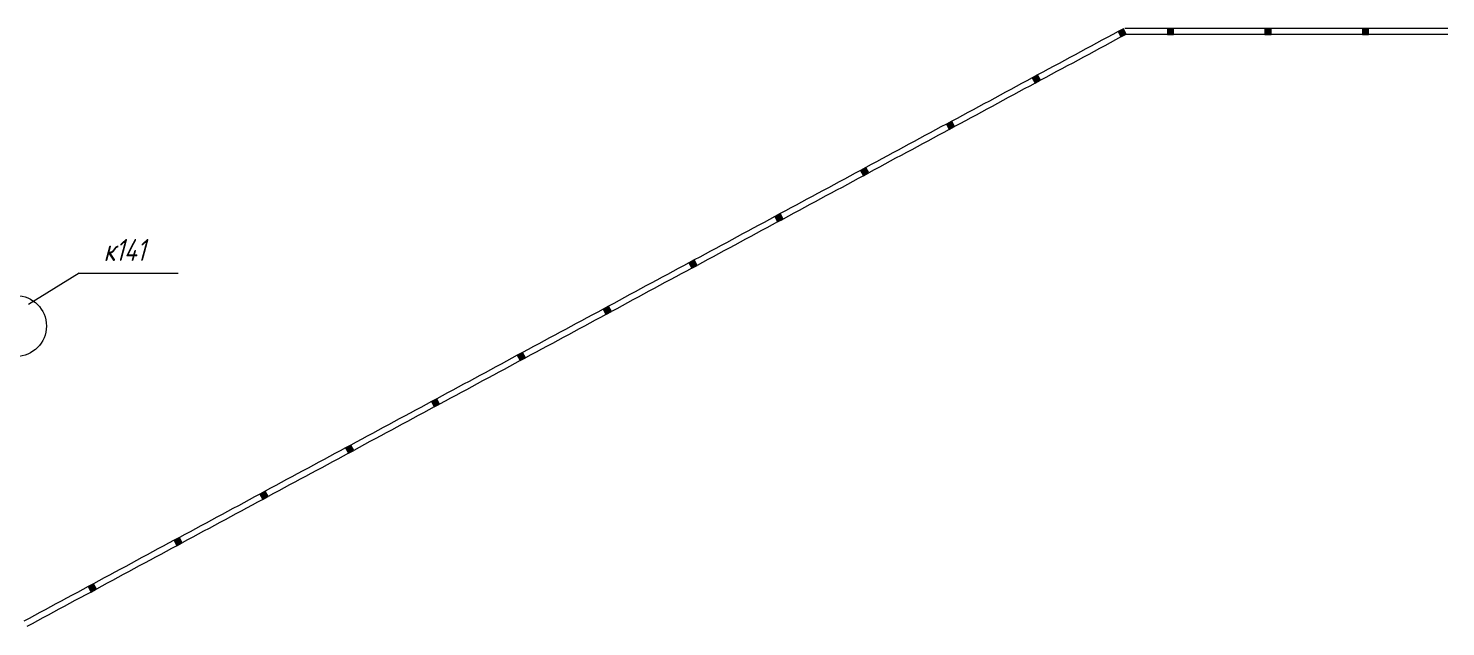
# Model space of a CAD drawing. Header units: millimetres. Extents: x 0 to 841, y 0 to 594.
# Drawn here: x 531.6 to 647.9, y 208.4 to 257.5 of the extents above; entities that cross this region are included whole.
import ezdxf

# ---------------------------------------------------------------- set-up
doc = ezdxf.new("R2010")
doc.units = ezdxf.units.MM
for name, pattern in [('K5LT32769', [0]), ('K5LT_CHAIN_LINE_WITH_2_POINTS', [12, 4, -2, 1, -2, 1, -2]), ('K5LT_THIN', [0])]:
    doc.linetypes.add(name, pattern=pattern)
doc.styles.add('KTEXTSTYLE', font='GOST_AU.SHX', dxfattribs={"width": 0.96, "height": 5})

# ---------------------------------------------------------------- blocks, each defined once
blk = doc.blocks.new('U17')
for points in [[(625.58, 256.97), (625.58, 257.47), (625.08, 257.47), (625.08, 256.97)], [(633.58, 256.97), (633.58, 257.47), (633.08, 257.47), (633.08, 256.97)], [(641.58, 256.97), (641.58, 257.47), (641.08, 257.47), (641.08, 256.97)]]:
    blk.add_hatch(color=7).paths.add_polyline_path(points)
at = {"color": 7, "linetype": 'K5LT32769', "lineweight": 18}
for p, q in [((622.08, 257.47), (621.58, 257.47)), ((622.58, 257.47), (622.08, 257.47)), ((623.08, 257.47), (622.58, 257.47)), ((623.58, 257.47), (623.08, 257.47)), ((624.08, 257.47), (623.58, 257.47)), ((624.58, 257.47), (624.08, 257.47)), ((625.08, 257.47), (624.58, 257.47)), ((625.58, 257.47), (625.08, 257.47)), ((625.08, 257.47), (625.08, 256.97)), ((626.08, 257.47), (625.58, 257.47)), ((625.58, 256.97), (625.58, 257.47)), ((626.58, 257.47), (626.08, 257.47)), ((627.08, 257.47), (626.58, 257.47)), ((627.58, 257.47), (627.08, 257.47)), ((628.08, 257.47), (627.58, 257.47)), ((628.58, 257.47), (628.08, 257.47)), ((629.08, 257.47), (628.58, 257.47)), ((629.58, 257.47), (629.08, 257.47)), ((630.08, 257.47), (629.58, 257.47)), ((630.58, 257.47), (630.08, 257.47)), ((631.08, 257.47), (630.58, 257.47)), ((631.58, 257.47), (631.08, 257.47)), ((632.08, 257.47), (631.58, 257.47)), ((632.58, 257.47), (632.08, 257.47)), ((633.08, 257.47), (632.58, 257.47)), ((633.58, 257.47), (633.08, 257.47)), ((633.08, 257.47), (633.08, 256.97)), ((634.08, 257.47), (633.58, 257.47)), ((633.58, 256.97), (633.58, 257.47)), ((634.58, 257.47), (634.08, 257.47)), ((635.08, 257.47), (634.58, 257.47)), ((635.58, 257.47), (635.08, 257.47)), ((636.08, 257.47), (635.58, 257.47)), ((636.58, 257.47), (636.08, 257.47)), ((637.08, 257.47), (636.58, 257.47)), ((637.58, 257.47), (637.08, 257.47)), ((638.08, 257.47), (637.58, 257.47)), ((638.58, 257.47), (638.08, 257.47)), ((639.08, 257.47), (638.58, 257.47)), ((639.58, 257.47), (639.08, 257.47)), ((640.08, 257.47), (639.58, 257.47)), ((640.58, 257.47), (640.08, 257.47)), ((641.08, 257.47), (640.58, 257.47)), ((641.58, 257.47), (641.08, 257.47)), ((641.08, 257.47), (641.08, 256.97)), ((642.08, 257.47), (641.58, 257.47)), ((641.58, 256.97), (641.58, 257.47)), ((642.58, 257.47), (642.08, 257.47)), ((643.08, 257.47), (642.58, 257.47)), ((643.58, 257.47), (643.08, 257.47)), ((644.08, 257.47), (643.58, 257.47)), ((644.58, 257.47), (644.08, 257.47)), ((645.08, 257.47), (644.58, 257.47)), ((645.58, 257.47), (645.08, 257.47)), ((646.08, 257.47), (645.58, 257.47)), ((646.58, 257.47), (646.08, 257.47)), ((647.08, 257.47), (646.58, 257.47)), ((647.58, 257.47), (647.08, 257.47)), ((648.08, 257.47), (647.58, 257.47)), ((622.08, 256.97), (621.58, 256.97)), ((622.58, 256.97), (622.08, 256.97)), ((623.08, 256.97), (622.58, 256.97)), ((623.58, 256.97), (623.08, 256.97)), ((624.08, 256.97), (623.58, 256.97)), ((624.58, 256.97), (624.08, 256.97)), ((625.08, 256.97), (624.58, 256.97)), ((625.08, 256.97), (625.58, 256.97)), ((626.08, 256.97), (625.58, 256.97)), ((626.58, 256.97), (626.08, 256.97)), ((627.08, 256.97), (626.58, 256.97)), ((627.58, 256.97), (627.08, 256.97)), ((628.08, 256.97), (627.58, 256.97)), ((628.58, 256.97), (628.08, 256.97)), ((629.08, 256.97), (628.58, 256.97)), ((629.58, 256.97), (629.08, 256.97)), ((630.08, 256.97), (629.58, 256.97)), ((630.58, 256.97), (630.08, 256.97)), ((631.08, 256.97), (630.58, 256.97)), ((631.58, 256.97), (631.08, 256.97)), ((632.08, 256.97), (631.58, 256.97)), ((632.58, 256.97), (632.08, 256.97)), ((633.08, 256.97), (632.58, 256.97)), ((633.08, 256.97), (633.58, 256.97)), ((634.08, 256.97), (633.58, 256.97)), ((634.58, 256.97), (634.08, 256.97)), ((635.08, 256.97), (634.58, 256.97)), ((635.58, 256.97), (635.08, 256.97)), ((636.08, 256.97), (635.58, 256.97)), ((636.58, 256.97), (636.08, 256.97)), ((637.08, 256.97), (636.58, 256.97)), ((637.58, 256.97), (637.08, 256.97)), ((638.08, 256.97), (637.58, 256.97)), ((638.58, 256.97), (638.08, 256.97)), ((639.08, 256.97), (638.58, 256.97)), ((639.58, 256.97), (639.08, 256.97)), ((640.08, 256.97), (639.58, 256.97)), ((640.58, 256.97), (640.08, 256.97)), ((641.08, 256.97), (640.58, 256.97)), ((641.08, 256.97), (641.58, 256.97)), ((642.08, 256.97), (641.58, 256.97)), ((642.58, 256.97), (642.08, 256.97)), ((643.08, 256.97), (642.58, 256.97)), ((643.58, 256.97), (643.08, 256.97)), ((644.08, 256.97), (643.58, 256.97)), ((644.58, 256.97), (644.08, 256.97)), ((645.08, 256.97), (644.58, 256.97)), ((645.58, 256.97), (645.08, 256.97)), ((646.08, 256.97), (645.58, 256.97)), ((646.58, 256.97), (646.08, 256.97)), ((647.08, 256.97), (646.58, 256.97)), ((647.58, 256.97), (647.08, 256.97)), ((648.08, 256.97), (647.58, 256.97))]:
    blk.add_line(p, q, dxfattribs=at)
blk = doc.blocks.new('U18')
for points in [[(621.7, 257), (621.46, 257.44), (621.02, 257.21), (621.26, 256.77)], [(614.65, 253.21), (614.42, 253.65), (613.98, 253.41), (614.21, 252.97)], [(607.61, 249.41), (607.37, 249.85), (606.93, 249.62), (607.17, 249.18)], [(600.57, 245.62), (600.33, 246.06), (599.89, 245.82), (600.13, 245.38)], [(593.53, 241.83), (593.29, 242.27), (592.85, 242.03), (593.08, 241.59)], [(586.48, 238.03), (586.24, 238.47), (585.8, 238.23), (586.04, 237.79)], [(579.44, 234.24), (579.2, 234.68), (578.76, 234.44), (579, 234)], [(572.4, 230.44), (572.16, 230.88), (571.72, 230.65), (571.96, 230.21)], [(565.35, 226.65), (565.12, 227.09), (564.68, 226.85), (564.91, 226.41)], [(558.31, 222.85), (558.07, 223.29), (557.63, 223.06), (557.87, 222.62)], [(551.27, 219.06), (551.03, 219.5), (550.59, 219.26), (550.83, 218.82)], [(544.22, 215.27), (543.99, 215.71), (543.55, 215.47), (543.78, 215.03)], [(537.18, 211.47), (536.94, 211.91), (536.5, 211.67), (536.74, 211.23)]]:
    blk.add_hatch(color=7).paths.add_polyline_path(points)
at = {"color": 7, "linetype": 'K5LT32769', "lineweight": 18}
for p, q in [((621.02, 257.21), (620.58, 256.97)), ((621.46, 257.44), (621.02, 257.21)), ((621.02, 257.21), (621.26, 256.77)), ((621.7, 257), (621.46, 257.44)), ((618.82, 256.02), (618.38, 255.78)), ((619.26, 256.26), (618.82, 256.02)), ((619.7, 256.49), (619.26, 256.26)), ((619.94, 256.05), (619.5, 255.82)), ((620.14, 256.73), (619.7, 256.49)), ((620.38, 256.29), (619.94, 256.05)), ((620.58, 256.97), (620.14, 256.73)), ((620.82, 256.53), (620.38, 256.29)), ((621.26, 256.77), (620.82, 256.53)), ((621.26, 256.77), (621.7, 257)), ((616.62, 254.83), (616.18, 254.6)), ((617.06, 255.07), (616.62, 254.83)), ((617.5, 255.31), (617.06, 255.07)), ((617.74, 254.87), (617.3, 254.63)), ((617.94, 255.55), (617.5, 255.31)), ((618.18, 255.11), (617.74, 254.87)), ((618.38, 255.78), (617.94, 255.55)), ((618.62, 255.34), (618.18, 255.11)), ((619.06, 255.58), (618.62, 255.34)), ((619.5, 255.82), (619.06, 255.58)), ((614.42, 253.65), (613.98, 253.41)), ((614.86, 253.89), (614.42, 253.65)), ((614.65, 253.21), (614.42, 253.65)), ((615.3, 254.12), (614.86, 253.89)), ((615.53, 253.68), (615.09, 253.45)), ((615.74, 254.36), (615.3, 254.12)), ((615.97, 253.92), (615.53, 253.68)), ((616.18, 254.6), (615.74, 254.36)), ((616.41, 254.16), (615.97, 253.92)), ((616.85, 254.39), (616.41, 254.16)), ((617.3, 254.63), (616.85, 254.39)), ((612.22, 252.46), (611.78, 252.23)), ((612.66, 252.7), (612.22, 252.46)), ((613.1, 252.94), (612.66, 252.7)), ((613.33, 252.5), (612.89, 252.26)), ((613.54, 253.17), (613.1, 252.94)), ((613.77, 252.73), (613.33, 252.5)), ((613.98, 253.41), (613.54, 253.17)), ((614.21, 252.97), (613.77, 252.73)), ((613.98, 253.41), (614.21, 252.97)), ((614.21, 252.97), (614.65, 253.21)), ((615.09, 253.45), (614.65, 253.21)), ((610.02, 251.28), (609.57, 251.04)), ((610.46, 251.51), (610.02, 251.28)), ((610.9, 251.75), (610.46, 251.51)), ((611.13, 251.31), (610.69, 251.07)), ((611.34, 251.99), (610.9, 251.75)), ((611.57, 251.55), (611.13, 251.31)), ((611.78, 252.23), (611.34, 251.99)), ((612.01, 251.79), (611.57, 251.55)), ((612.45, 252.02), (612.01, 251.79)), ((612.89, 252.26), (612.45, 252.02)), ((607.81, 250.09), (607.37, 249.85)), ((608.25, 250.33), (607.81, 250.09)), ((608.69, 250.57), (608.25, 250.33)), ((608.93, 250.13), (608.49, 249.89)), ((609.13, 250.8), (608.69, 250.57)), ((609.37, 250.36), (608.93, 250.13)), ((609.57, 251.04), (609.13, 250.8)), ((609.81, 250.6), (609.37, 250.36)), ((610.25, 250.84), (609.81, 250.6)), ((610.69, 251.07), (610.25, 250.84)), ((605.61, 248.91), (605.17, 248.67)), ((606.05, 249.14), (605.61, 248.91)), ((606.49, 249.38), (606.05, 249.14)), ((606.73, 248.94), (606.29, 248.7)), ((606.93, 249.62), (606.49, 249.38)), ((607.17, 249.18), (606.73, 248.94)), ((607.37, 249.85), (606.93, 249.62)), ((606.93, 249.62), (607.17, 249.18)), ((607.17, 249.18), (607.61, 249.41)), ((607.61, 249.41), (607.37, 249.85)), ((608.05, 249.65), (607.61, 249.41)), ((608.49, 249.89), (608.05, 249.65)), ((603.85, 247.96), (603.41, 247.72)), ((604.29, 248.19), (603.85, 247.96)), ((604.53, 247.75), (604.09, 247.52)), ((604.73, 248.43), (604.29, 248.19)), ((604.97, 247.99), (604.53, 247.75)), ((605.17, 248.67), (604.73, 248.43)), ((605.41, 248.23), (604.97, 247.99)), ((605.85, 248.47), (605.41, 248.23)), ((606.29, 248.7), (605.85, 248.47)), ((601.65, 246.77), (601.21, 246.53)), ((602.09, 247.01), (601.65, 246.77)), ((602.53, 247.25), (602.09, 247.01)), ((602.77, 246.81), (602.33, 246.57)), ((602.97, 247.48), (602.53, 247.25)), ((603.21, 247.04), (602.77, 246.81)), ((603.41, 247.72), (602.97, 247.48)), ((603.65, 247.28), (603.21, 247.04)), ((604.09, 247.52), (603.65, 247.28)), ((599.45, 245.59), (599.01, 245.35)), ((599.89, 245.82), (599.45, 245.59)), ((600.33, 246.06), (599.89, 245.82)), ((599.89, 245.82), (600.13, 245.38)), ((600.13, 245.38), (600.57, 245.62)), ((600.77, 246.3), (600.33, 246.06)), ((600.57, 245.62), (600.33, 246.06)), ((601.01, 245.86), (600.57, 245.62)), ((601.21, 246.53), (600.77, 246.3)), ((601.45, 246.09), (601.01, 245.86)), ((601.89, 246.33), (601.45, 246.09)), ((602.33, 246.57), (601.89, 246.33)), ((597.25, 244.4), (596.81, 244.16)), ((597.69, 244.64), (597.25, 244.4)), ((598.13, 244.87), (597.69, 244.64)), ((598.37, 244.43), (597.93, 244.2)), ((598.57, 245.11), (598.13, 244.87)), ((598.81, 244.67), (598.37, 244.43)), ((599.01, 245.35), (598.57, 245.11)), ((599.25, 244.91), (598.81, 244.67)), ((599.69, 245.15), (599.25, 244.91)), ((600.13, 245.38), (599.69, 245.15)), ((595.05, 243.21), (594.61, 242.98)), ((595.49, 243.45), (595.05, 243.21)), ((595.93, 243.69), (595.49, 243.45)), ((596.17, 243.25), (595.73, 243.01)), ((596.37, 243.93), (595.93, 243.69)), ((596.61, 243.49), (596.17, 243.25)), ((596.81, 244.16), (596.37, 243.93)), ((597.05, 243.72), (596.61, 243.49)), ((597.49, 243.96), (597.05, 243.72)), ((597.93, 244.2), (597.49, 243.96)), ((592.85, 242.03), (592.41, 241.79)), ((593.29, 242.27), (592.85, 242.03)), ((592.85, 242.03), (593.08, 241.59)), ((593.73, 242.5), (593.29, 242.27)), ((593.53, 241.83), (593.29, 242.27)), ((593.97, 242.06), (593.53, 241.83)), ((594.17, 242.74), (593.73, 242.5)), ((594.41, 242.3), (593.97, 242.06)), ((594.61, 242.98), (594.17, 242.74)), ((594.85, 242.54), (594.41, 242.3)), ((595.29, 242.77), (594.85, 242.54)), ((595.73, 243.01), (595.29, 242.77)), ((590.65, 240.84), (590.21, 240.61)), ((591.09, 241.08), (590.65, 240.84)), ((591.53, 241.32), (591.09, 241.08)), ((591.76, 240.88), (591.32, 240.64)), ((591.97, 241.55), (591.53, 241.32)), ((592.2, 241.11), (591.76, 240.88)), ((592.41, 241.79), (591.97, 241.55)), ((592.64, 241.35), (592.2, 241.11)), ((593.08, 241.59), (592.64, 241.35)), ((593.08, 241.59), (593.53, 241.83)), ((588.45, 239.66), (588.01, 239.42)), ((588.89, 239.89), (588.45, 239.66)), ((589.33, 240.13), (588.89, 239.89)), ((589.56, 239.69), (589.12, 239.45)), ((589.77, 240.37), (589.33, 240.13)), ((590, 239.93), (589.56, 239.69)), ((590.21, 240.61), (589.77, 240.37)), ((590.44, 240.17), (590, 239.93)), ((590.88, 240.4), (590.44, 240.17)), ((591.32, 240.64), (590.88, 240.4)), ((586.24, 238.47), (585.8, 238.23)), ((586.69, 238.71), (586.24, 238.47)), ((586.48, 238.03), (586.24, 238.47)), ((587.13, 238.95), (586.69, 238.71)), ((587.36, 238.51), (586.92, 238.27)), ((587.57, 239.18), (587.13, 238.95)), ((587.8, 238.74), (587.36, 238.51)), ((588.01, 239.42), (587.57, 239.18)), ((588.24, 238.98), (587.8, 238.74)), ((588.68, 239.22), (588.24, 238.98)), ((589.12, 239.45), (588.68, 239.22)), ((584.04, 237.29), (583.6, 237.05)), ((584.48, 237.52), (584.04, 237.29)), ((584.92, 237.76), (584.48, 237.52)), ((585.16, 237.32), (584.72, 237.08)), ((585.36, 238), (584.92, 237.76)), ((585.6, 237.56), (585.16, 237.32)), ((585.8, 238.23), (585.36, 238)), ((586.04, 237.79), (585.6, 237.56)), ((585.8, 238.23), (586.04, 237.79)), ((586.04, 237.79), (586.48, 238.03)), ((586.92, 238.27), (586.48, 238.03)), ((582.28, 236.34), (581.84, 236.1)), ((582.72, 236.57), (582.28, 236.34)), ((582.96, 236.13), (582.52, 235.9)), ((583.16, 236.81), (582.72, 236.57)), ((583.4, 236.37), (582.96, 236.13)), ((583.6, 237.05), (583.16, 236.81)), ((583.84, 236.61), (583.4, 236.37)), ((584.28, 236.85), (583.84, 236.61)), ((584.72, 237.08), (584.28, 236.85)), ((580.08, 235.15), (579.64, 234.91)), ((580.52, 235.39), (580.08, 235.15)), ((580.76, 234.95), (580.32, 234.71)), ((580.96, 235.63), (580.52, 235.39)), ((581.2, 235.19), (580.76, 234.95)), ((581.4, 235.86), (580.96, 235.63)), ((581.64, 235.42), (581.2, 235.19)), ((581.84, 236.1), (581.4, 235.86)), ((582.08, 235.66), (581.64, 235.42)), ((582.52, 235.9), (582.08, 235.66)), ((577.88, 233.97), (577.44, 233.73)), ((578.32, 234.2), (577.88, 233.97)), ((578.76, 234.44), (578.32, 234.2)), ((579, 234), (578.56, 233.76)), ((579.2, 234.68), (578.76, 234.44)), ((578.76, 234.44), (579, 234)), ((579, 234), (579.44, 234.24)), ((579.64, 234.91), (579.2, 234.68)), ((579.44, 234.24), (579.2, 234.68)), ((579.88, 234.47), (579.44, 234.24)), ((580.32, 234.71), (579.88, 234.47)), ((575.68, 232.78), (575.24, 232.54)), ((576.12, 233.02), (575.68, 232.78)), ((576.56, 233.25), (576.12, 233.02)), ((576.8, 232.81), (576.36, 232.58)), ((577, 233.49), (576.56, 233.25)), ((577.24, 233.05), (576.8, 232.81)), ((577.44, 233.73), (577, 233.49)), ((577.68, 233.29), (577.24, 233.05)), ((578.12, 233.53), (577.68, 233.29)), ((578.56, 233.76), (578.12, 233.53)), ((573.48, 231.59), (573.04, 231.36)), ((573.92, 231.83), (573.48, 231.59)), ((574.36, 232.07), (573.92, 231.83)), ((574.6, 231.63), (574.16, 231.39)), ((574.8, 232.31), (574.36, 232.07)), ((575.04, 231.87), (574.6, 231.63)), ((575.24, 232.54), (574.8, 232.31)), ((575.48, 232.1), (575.04, 231.87)), ((575.92, 232.34), (575.48, 232.1)), ((576.36, 232.58), (575.92, 232.34)), ((571.28, 230.41), (570.84, 230.17)), ((571.72, 230.65), (571.28, 230.41)), ((572.16, 230.88), (571.72, 230.65)), ((571.72, 230.65), (571.96, 230.21)), ((571.96, 230.21), (572.4, 230.44)), ((572.6, 231.12), (572.16, 230.88)), ((572.4, 230.44), (572.16, 230.88)), ((572.84, 230.68), (572.4, 230.44)), ((573.04, 231.36), (572.6, 231.12)), ((573.28, 230.92), (572.84, 230.68)), ((573.72, 231.15), (573.28, 230.92)), ((574.16, 231.39), (573.72, 231.15)), ((569.08, 229.22), (568.64, 228.99)), ((569.52, 229.46), (569.08, 229.22)), ((569.96, 229.7), (569.52, 229.46)), ((570.2, 229.26), (569.76, 229.02)), ((570.4, 229.93), (569.96, 229.7)), ((570.64, 229.49), (570.2, 229.26)), ((570.84, 230.17), (570.4, 229.93)), ((571.08, 229.73), (570.64, 229.49)), ((571.52, 229.97), (571.08, 229.73)), ((571.96, 230.21), (571.52, 229.97)), ((566.88, 228.04), (566.44, 227.8)), ((567.32, 228.27), (566.88, 228.04)), ((567.76, 228.51), (567.32, 228.27)), ((567.99, 228.07), (567.55, 227.83)), ((568.2, 228.75), (567.76, 228.51)), ((568.43, 228.31), (567.99, 228.07)), ((568.64, 228.99), (568.2, 228.75)), ((568.87, 228.55), (568.43, 228.31)), ((569.31, 228.78), (568.87, 228.55)), ((569.76, 229.02), (569.31, 228.78)), ((564.68, 226.85), (564.24, 226.61)), ((565.12, 227.09), (564.68, 226.85)), ((564.68, 226.85), (564.91, 226.41)), ((565.56, 227.33), (565.12, 227.09)), ((565.35, 226.65), (565.12, 227.09)), ((565.79, 226.89), (565.35, 226.65)), ((566, 227.56), (565.56, 227.33)), ((566.23, 227.12), (565.79, 226.89)), ((566.44, 227.8), (566, 227.56)), ((566.67, 227.36), (566.23, 227.12)), ((567.11, 227.6), (566.67, 227.36)), ((567.55, 227.83), (567.11, 227.6)), ((562.47, 225.67), (562.03, 225.43)), ((562.92, 225.9), (562.47, 225.67)), ((563.36, 226.14), (562.92, 225.9)), ((563.59, 225.7), (563.15, 225.46)), ((563.8, 226.38), (563.36, 226.14)), ((564.03, 225.94), (563.59, 225.7)), ((564.24, 226.61), (563.8, 226.38)), ((564.47, 226.17), (564.03, 225.94)), ((564.91, 226.41), (564.47, 226.17)), ((564.91, 226.41), (565.35, 226.65)), ((560.27, 224.48), (559.83, 224.24)), ((560.71, 224.72), (560.27, 224.48)), ((561.15, 224.95), (560.71, 224.72)), ((561.39, 224.51), (560.95, 224.28)), ((561.59, 225.19), (561.15, 224.95)), ((561.83, 224.75), (561.39, 224.51)), ((562.03, 225.43), (561.59, 225.19)), ((562.27, 224.99), (561.83, 224.75)), ((562.71, 225.23), (562.27, 224.99)), ((563.15, 225.46), (562.71, 225.23)), ((558.51, 223.53), (558.07, 223.29)), ((558.95, 223.77), (558.51, 223.53)), ((559.19, 223.33), (558.75, 223.09)), ((559.39, 224.01), (558.95, 223.77)), ((559.63, 223.57), (559.19, 223.33)), ((559.83, 224.24), (559.39, 224.01)), ((560.07, 223.8), (559.63, 223.57)), ((560.51, 224.04), (560.07, 223.8)), ((560.95, 224.28), (560.51, 224.04)), ((556.31, 222.35), (555.87, 222.11)), ((556.75, 222.58), (556.31, 222.35)), ((557.19, 222.82), (556.75, 222.58)), ((557.43, 222.38), (556.99, 222.14)), ((557.63, 223.06), (557.19, 222.82)), ((557.87, 222.62), (557.43, 222.38)), ((558.07, 223.29), (557.63, 223.06)), ((557.63, 223.06), (557.87, 222.62)), ((557.87, 222.62), (558.31, 222.85)), ((558.31, 222.85), (558.07, 223.29)), ((558.75, 223.09), (558.31, 222.85)), ((554.11, 221.16), (553.67, 220.92)), ((554.55, 221.4), (554.11, 221.16)), ((554.99, 221.63), (554.55, 221.4)), ((555.23, 221.19), (554.79, 220.96)), ((555.43, 221.87), (554.99, 221.63)), ((555.67, 221.43), (555.23, 221.19)), ((555.87, 222.11), (555.43, 221.87)), ((556.11, 221.67), (555.67, 221.43)), ((556.55, 221.91), (556.11, 221.67)), ((556.99, 222.14), (556.55, 221.91)), ((551.91, 219.97), (551.47, 219.74)), ((552.35, 220.21), (551.91, 219.97)), ((552.79, 220.45), (552.35, 220.21)), ((553.03, 220.01), (552.59, 219.77)), ((553.23, 220.69), (552.79, 220.45)), ((553.47, 220.25), (553.03, 220.01)), ((553.67, 220.92), (553.23, 220.69)), ((553.91, 220.48), (553.47, 220.25)), ((554.35, 220.72), (553.91, 220.48)), ((554.79, 220.96), (554.35, 220.72)), ((549.71, 218.79), (549.27, 218.55)), ((550.15, 219.03), (549.71, 218.79)), ((550.59, 219.26), (550.15, 219.03)), ((550.83, 218.82), (550.39, 218.59)), ((551.03, 219.5), (550.59, 219.26)), ((550.59, 219.26), (550.83, 218.82)), ((550.83, 218.82), (551.27, 219.06)), ((551.47, 219.74), (551.03, 219.5)), ((551.27, 219.06), (551.03, 219.5)), ((551.71, 219.3), (551.27, 219.06)), ((552.15, 219.53), (551.71, 219.3)), ((552.59, 219.77), (552.15, 219.53)), ((547.51, 217.6), (547.07, 217.37)), ((547.95, 217.84), (547.51, 217.6)), ((548.39, 218.08), (547.95, 217.84)), ((548.63, 217.64), (548.19, 217.4)), ((548.83, 218.31), (548.39, 218.08)), ((549.07, 217.87), (548.63, 217.64)), ((549.27, 218.55), (548.83, 218.31)), ((549.51, 218.11), (549.07, 217.87)), ((549.95, 218.35), (549.51, 218.11)), ((550.39, 218.59), (549.95, 218.35)), ((545.31, 216.42), (544.87, 216.18)), ((545.75, 216.65), (545.31, 216.42)), ((546.19, 216.89), (545.75, 216.65)), ((546.43, 216.45), (545.98, 216.21)), ((546.63, 217.13), (546.19, 216.89)), ((546.87, 216.69), (546.43, 216.45)), ((547.07, 217.37), (546.63, 217.13)), ((547.31, 216.93), (546.87, 216.69)), ((547.75, 217.16), (547.31, 216.93)), ((548.19, 217.4), (547.75, 217.16)), ((543.11, 215.23), (542.67, 214.99)), ((543.55, 215.47), (543.11, 215.23)), ((543.99, 215.71), (543.55, 215.47)), ((543.55, 215.47), (543.78, 215.03)), ((543.78, 215.03), (544.22, 215.27)), ((544.43, 215.94), (543.99, 215.71)), ((544.22, 215.27), (543.99, 215.71)), ((544.66, 215.5), (544.22, 215.27)), ((544.87, 216.18), (544.43, 215.94)), ((545.1, 215.74), (544.66, 215.5)), ((545.54, 215.98), (545.1, 215.74)), ((545.98, 216.21), (545.54, 215.98)), ((540.91, 214.05), (540.47, 213.81)), ((541.35, 214.28), (540.91, 214.05)), ((541.79, 214.52), (541.35, 214.28)), ((542.02, 214.08), (541.58, 213.84)), ((542.23, 214.76), (541.79, 214.52)), ((542.46, 214.32), (542.02, 214.08)), ((542.67, 214.99), (542.23, 214.76)), ((542.9, 214.55), (542.46, 214.32)), ((543.34, 214.79), (542.9, 214.55)), ((543.78, 215.03), (543.34, 214.79)), ((538.7, 212.86), (538.26, 212.62)), ((539.15, 213.1), (538.7, 212.86)), ((539.59, 213.33), (539.15, 213.1)), ((539.82, 212.89), (539.38, 212.66)), ((540.03, 213.57), (539.59, 213.33)), ((540.26, 213.13), (539.82, 212.89)), ((540.47, 213.81), (540.03, 213.57)), ((540.7, 213.37), (540.26, 213.13)), ((541.14, 213.61), (540.7, 213.37)), ((541.58, 213.84), (541.14, 213.61)), ((536.94, 211.91), (536.5, 211.67)), ((537.38, 212.15), (536.94, 211.91)), ((537.18, 211.47), (536.94, 211.91)), ((537.62, 211.71), (537.18, 211.47)), ((537.82, 212.39), (537.38, 212.15)), ((538.06, 211.95), (537.62, 211.71)), ((538.26, 212.62), (537.82, 212.39)), ((538.5, 212.18), (538.06, 211.95)), ((538.94, 212.42), (538.5, 212.18)), ((539.38, 212.66), (538.94, 212.42)), ((534.74, 210.73), (534.3, 210.49)), ((535.18, 210.96), (534.74, 210.73)), ((535.42, 210.52), (534.98, 210.29)), ((535.62, 211.2), (535.18, 210.96)), ((535.86, 210.76), (535.42, 210.52)), ((536.06, 211.44), (535.62, 211.2)), ((536.3, 211), (535.86, 210.76)), ((536.5, 211.67), (536.06, 211.44)), ((536.74, 211.23), (536.3, 211)), ((536.5, 211.67), (536.74, 211.23)), ((536.74, 211.23), (537.18, 211.47)), ((532.54, 209.54), (532.1, 209.3)), ((532.98, 209.78), (532.54, 209.54)), ((533.42, 210.01), (532.98, 209.78)), ((533.66, 209.57), (533.22, 209.34)), ((533.86, 210.25), (533.42, 210.01)), ((534.1, 209.81), (533.66, 209.57)), ((534.3, 210.49), (533.86, 210.25)), ((534.54, 210.05), (534.1, 209.81)), ((534.98, 210.29), (534.54, 210.05)), ((531.66, 209.07), (531.22, 208.83)), ((531.9, 208.63), (531.46, 208.39)), ((532.1, 209.3), (531.66, 209.07)), ((532.34, 208.86), (531.9, 208.63)), ((532.78, 209.1), (532.34, 208.86)), ((533.22, 209.34), (532.78, 209.1))]:
    blk.add_line(p, q, dxfattribs=at)
blk = doc.blocks.new('U234')
at = {"color": 7, "linetype": 'K5LT_THIN', "lineweight": 18, "true_color": 0xffffff}
for q in [(531.61, 234.82), (543.9, 237.39)]:
    blk.add_line((535.77, 237.39), q, dxfattribs=at)
at = {"color": 7, "insert": (537.77, 240.19), "char_height": 1.8, "attachment_point": 1, "style": 'KTEXTSTYLE'}
blk.add_mtext('\\H5.0;\\W1.000;\\Q15;\\Q15;\\W0.965;\\H1.80;к141', dxfattribs=at)

msp = doc.modelspace()

# ---------------------------------------------------------------- linework, layer by layer
at = {"color": 7, "linetype": 'K5LT_CHAIN_LINE_WITH_2_POINTS', "lineweight": 18, "true_color": 0xffffff}
msp.add_circle((530.58, 233.05), 2.5, dxfattribs=at)

# ---------------------------------------------------------------- block references
for name in ['U18', 'U17', 'U234']:
    msp.add_blockref(name, (0, 0))

doc.saveas('drawing.dxf')
